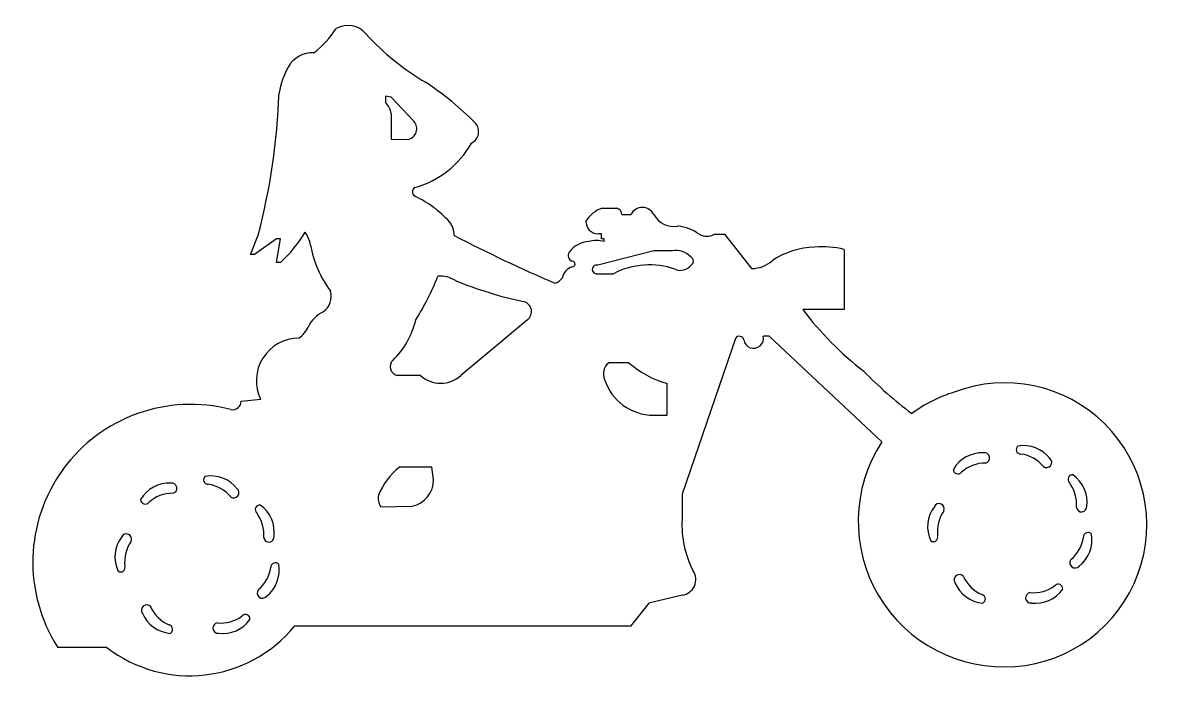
# Model space of a CAD drawing. Header units: inches. Extents: x -1.2 to 17, y -0.1 to 10.7.
import ezdxf

# ---------------------------------------------------------------- set-up
doc = ezdxf.new("R2010")
doc.units = ezdxf.units.IN
doc.header["$MEASUREMENT"] = 0
doc.layers.add('BIKER', color=7, linetype='Continuous')
doc.layers.add('Default', color=7, linetype='Continuous')

# ---------------------------------------------------------------- blocks, each defined once
blk = doc.blocks.new('SE')
at = {"layer": 'BIKER', "color": 7, "linetype": 'Continuous'}
for p, q in [((4.601, 9.473), (4.601, 9.369)), ((4.695, 9.456), (4.601, 9.473)), ((5.058, 9.066), (4.695, 9.456)), ((4.695, 9.194), (4.695, 8.781)), ((4.695, 8.781), (4.961, 8.775)), ((8.087, 7.669), (8.323, 7.669)), ((8.404, 7.565), (8.546, 7.565)), ((2.43, 6.922), (2.553, 7.233)), ((2.847, 7.175), (2.495, 6.922)), ((2.847, 6.796), (2.911, 7.175)), ((2.911, 7.175), (2.847, 7.175)), ((8.077, 7.257), (8.02, 7.257)), ((8.077, 7.177), (8.077, 7.257)), ((8.116, 7.177), (8.077, 7.177)), ((8.116, 7.13), (8.116, 7.177)), ((9.892, 7.249), (10.055, 7.249)), ((10.055, 7.249), (10.488, 6.698)), ((8.917, 6.982), (8.018, 6.75)), ((9.216, 6.982), (8.917, 6.982)), ((11.981, 7.005), (11.981, 6.036)), ((2.495, 6.922), (2.43, 6.922)), ((2.911, 6.796), (2.847, 6.796)), ((7.99, 6.615), (8.27, 6.615)), ((11.981, 6.036), (11.312, 6.036)), ((6.885, 5.872), (5.815, 4.978)), ((10.231, 5.574), (9.372, 3.069)), ((10.774, 5.607), (10.679, 5.607)), ((12.586, 3.909), (10.774, 5.607)), ((8.516, 5.182), (8.192, 5.182)), ((5.163, 4.978), (4.79, 4.978)), ((9.13, 4.338), (9.13, 4.847)), ((2.28, 4.565), (2.594, 4.594)), ((8.913, 4.338), (9.13, 4.338)), ((5.344, 3.501), (4.824, 3.501)), ((5.375, 3.301), (5.344, 3.501)), ((9.372, 3.069), (9.372, 2.658)), ((4.525, 2.864), (5.031, 2.873)), ((8.835, 1.315), (8.542, 0.946)), ((9.372, 1.443), (8.835, 1.315)), ((8.542, 0.946), (3.138, 0.946)), ((0.118, 0.602), (-0.671, 0.602))]:
    blk.add_line(p, q, dxfattribs=at)
for centre, radius, start, end in [((3.998, 10.238), 0.372, 38.242, 120.6043), ((2.444, 11.454), 1.632, 308.0536, 326.7183), ((7.343, 13.27), 4.144, 222.5433, 239.7483), ((3.428, 9.72), 0.449, 87.1476, 150.9448), ((4.179, 9.303), 1.308, 150.9448, 170.3579), ((2.302, 5.297), 5.294, 44.9641, 56.091), ((-7.573, 9.888), 10.468, 345.3117, 357.998), ((4.385, 9.141), 0.314, 9.6552, 46.5573), ((4.93, 8.947), 0.175, 279.9155, 42.9793), ((5.893, 8.901), 0.206, 296.5789, 41.513), ((4.672, 9.453), 1.506, 285.4809, 330.7185), ((5.115, 7.932), 0.0816, 119.9343, 240.0657), ((4.353, 6.303), 1.716, 41.79, 65.1598), ((8.259, 7.183), 0.516, 109.5021, 147.5582), ((8.297, 7.565), 0.107, 0, 75.6861), ((8.731, 7.476), 0.205, 25.8801, 154.1199), ((9.239, 7.748), 0.372, 209.5173, 280.0029), ((5.356, 7.229), 0.352, 0, 38.2452), ((8.02, 7.453), 0.196, 178.2657, 270), ((9.202, 6.606), 0.783, 55.1657, 82.5538), ((1.531, 8.335), 2.067, 311.8584, 329.3488), ((2.911, 6.996), 0.491, 9.3143, 35.5712), ((16.357, 27.606), 22.991, 242.4085, 246.8855), ((7.896, 6.703), 0.428, 93.419, 143.1826), ((7.993, 6.732), 0.417, 72.8498, 107.1502), ((9.771, 7.462), 0.246, 240.407, 299.593), ((5.069, 7.362), 1.698, 189.7159, 217.1415), ((7.634, 6.907), 0.0961, 146.6178, 253.9081), ((9.28, 6.679), 0.309, 40.3149, 101.9347), ((11.54, 5.763), 1.28, 91.6408, 123.8485), ((11.629, 5.559), 1.488, 76.3283, 94.8291), ((7.606, 6.77), 0.0444, 270.5187, 89.4813), ((7.997, 6.684), 0.0693, 72.0875, 264.8978), ((8.848, 5.509), 1.248, 70.571, 117.6002), ((9.347, 6.879), 0.211, 246.5737, 323.1777), ((9.481, 6.816), 0.0721, 298.9393, 61.0607), ((10.482, 7.229), 0.532, 270.7054, 310.5886), ((1.751, 7.994), 3.955, 327.5514, 338.9844), ((5.471, 6.096), 0.481, 58.0688, 93.369), ((7.668, 6.509), 0.225, 105.6687, 170.0973), ((8.192, 12.578), 6.557, 247.8949, 257.9502), ((7.266, 6.664), 0.214, 287.7668, 327.1344), ((3.432, 6.247), 0.297, 304.1275, 17.633), ((6.786, 6.005), 0.165, 306.6309, 76.9993), ((15.514, 9.224), 5.274, 217.1794, 232.3925), ((3.814, 5.55), 0.499, 115.5148, 155.5462), ((3.809, 6.166), 1.312, 313.8533, 347.0464), ((2.908, 5.982), 0.504, 306.749, 333.5653), ((3.209, 4.893), 0.685, 90, 205.9001), ((10.293, 5.533), 0.0748, 12.214, 146.4609), ((10.523, 5.574), 0.159, 189.2314, 12.1041), ((4.822, 5.119), 0.145, 135.9968, 257.1778), ((8.337, 5.003), 0.231, 129.0905, 203.2654), ((9.576, 6.396), 1.612, 228.8607, 253.9183), ((5.489, 5.342), 0.489, 228.154, 311.846), ((16.858, 9.457), 6.347, 224.0396, 233.3307), ((8.913, 5.166), 0.828, 197.9184, 270), ((14.562, 2.574), 2.285, 274.1645, 110.8264), ((2.141, 4.565), 0.139, 257.4793, 360), ((14.425, 2.517), 2.294, 107.1251, 126.2855), ((1.468, 1.972), 2.54, 75.3401, 212.6393), ((14.546, 2.629), 2.341, 146.8592, 274.4632), ((14.82, 3.786), 0.0726, 130, 272.5889), ((14.865, 3.313), 0.536, 37.7812, 99.8755), ((14.199, 3.197), 0.536, 87.7812, 149.8755), ((14.234, 3.65), 0.0839, 282.8838, 99.7198), ((14.736, 3.135), 0.585, 40, 81.4169), ((5.513, 2.639), 1.103, 128.6602, 158.1465), ((14.253, 2.983), 0.585, 90, 131.4169), ((15.234, 3.578), 0.0839, 232.8838, 49.7198), ((1.747, 3.299), 0.0726, 130, 272.5889), ((1.792, 2.826), 0.536, 37.7812, 99.8755), ((4.937, 3.301), 0.438, 282.414, 360), ((13.808, 3.466), 0.0726, 180, 322.5889), ((15.652, 3.306), 0.0726, 85, 227.5889), ((15.35, 2.94), 0.536, 352.7812, 54.8755), ((1.126, 2.71), 0.536, 87.7812, 149.8755), ((1.161, 3.163), 0.0839, 282.8838, 99.7198), ((1.663, 2.648), 0.585, 40, 81.4169), ((2.161, 3.091), 0.0839, 232.8838, 49.7198), ((15.132, 2.906), 0.585, 355, 36.4169), ((0.735, 2.979), 0.0726, 180, 322.5889), ((1.18, 2.496), 0.585, 90, 131.4169), ((4.744, 3.003), 0.26, 169.5932, 212.229), ((2.579, 2.819), 0.0726, 85, 227.5889), ((2.06, 2.418), 0.585, 355, 36.4169), ((2.277, 2.453), 0.536, 352.7812, 54.8755), ((13.857, 2.542), 0.536, 142.7812, 204.8755), ((13.506, 2.831), 0.0839, 337.8838, 154.7198), ((14.063, 2.464), 0.585, 145, 186.4169), ((15.798, 2.866), 0.0839, 187.8838, 4.7198), ((10.978, 2.572), 1.608, 176.9401, 207.2494), ((0.785, 2.055), 0.536, 142.7812, 204.8755), ((0.434, 2.343), 0.0839, 337.8838, 154.7198), ((2.725, 2.379), 0.0839, 187.8838, 4.7198), ((13.413, 2.376), 0.0726, 235, 17.5889), ((15.251, 2.463), 0.585, 310, 351.4169), ((15.429, 2.333), 0.536, 307.7812, 9.8755), ((15.901, 2.379), 0.0726, 40, 182.5889), ((0.99, 1.977), 0.585, 145, 186.4169), ((15.693, 1.964), 0.0839, 142.8838, 319.7198), ((0.34, 1.889), 0.0726, 235, 17.5889), ((2.178, 1.975), 0.585, 310, 351.4169), ((2.356, 1.846), 0.536, 307.7812, 9.8755), ((2.829, 1.891), 0.0726, 40, 182.5889), ((9.341, 1.693), 0.252, 277.1227, 34.5164), ((13.831, 1.69), 0.0839, 37.8838, 214.7198), ((14.427, 1.988), 0.585, 205, 246.4169), ((2.621, 1.477), 0.0839, 142.8838, 319.7198), ((14.256, 1.849), 0.536, 202.7812, 264.8755), ((14.982, 1.4), 0.0839, 97.8838, 274.7198), ((15.021, 2.066), 0.585, 265, 306.4169), ((15.056, 1.848), 0.536, 262.7812, 324.8755), ((15.422, 1.546), 0.0726, 355, 137.5889), ((0.758, 1.202), 0.0839, 37.8838, 214.7198), ((14.178, 1.381), 0.0726, 295, 77.5889), ((1.184, 1.362), 0.536, 202.7812, 264.8755), ((1.354, 1.501), 0.585, 205, 246.4169), ((1.948, 1.579), 0.585, 265, 306.4169), ((2.349, 1.059), 0.0726, 355, 137.5889), ((1.452, 2.325), 2.179, 232.2592, 320.7356), ((1.105, 0.894), 0.0726, 295, 77.5889), ((1.909, 0.913), 0.0839, 97.8838, 274.7198), ((1.983, 1.361), 0.536, 262.7812, 324.8755)]:
    blk.add_arc(centre, radius, start, end, dxfattribs=at)

msp = doc.modelspace()

# ---------------------------------------------------------------- block references
at = {"layer": 'Default'}
msp.add_blockref('SE', (0, 0), dxfattribs=at)

doc.saveas('drawing.dxf')
